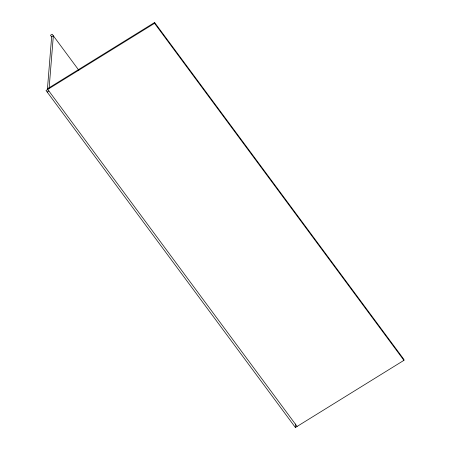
<?xml version="1.0" encoding="UTF-8"?>
<svg xmlns="http://www.w3.org/2000/svg" width="450" height="450" viewBox="0 0 450 450"><rect width="100%" height="100%" fill="white"/><g stroke="black" fill="none" stroke-linecap="round" stroke-linejoin="round"><path stroke-width="0.67" d="M47.357 89.961L51.632 36.849L50.456 35.263L52.166 34.206L78.829 70.239M49.123 88.2L53.342 35.792L51.632 36.849M154.547 23.316L46.018 90.467L295.386 427.5L403.92 360.349L154.547 23.316L154.614 22.5L47.79 88.594L47.728 89.409L297.096 426.442M295.386 427.5L295.667 424.007M403.92 360.349L403.982 359.533L154.614 22.5M47.188 92.053L48.898 90.996"/></g></svg>
